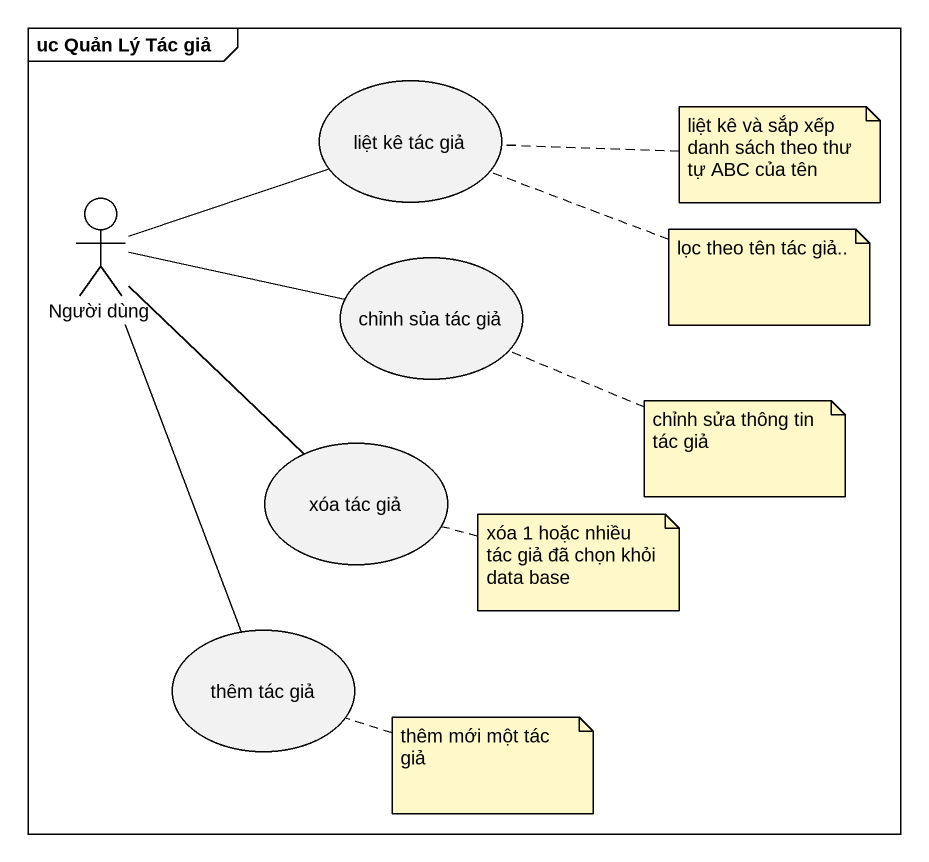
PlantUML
@startuml
mainframe uc Quản Lý Tác giả
usecase "liệt kê tác giả" as liệt_kê_tác_giả
actor "Người dùng" as Người_dùng
usecase "chỉnh sủa tác giả" as chỉnh_sủa_tác_giả
usecase "xóa tác giả" as xóa_tác_giả
usecase "thêm tác giả" as thêm_tác_giả
Người_dùng -right- liệt_kê_tác_giả
Người_dùng -right- chỉnh_sủa_tác_giả
Người_dùng -- xóa_tác_giả
Người_dùng -- thêm_tác_giả
note right of liệt_kê_tác_giả : liệt kê và sắp xếp danh sách theo thư tự ABC của tên
note right of liệt_kê_tác_giả : lọc theo tên tác giả..
note right of chỉnh_sủa_tác_giả : chỉnh sửa thông tin tác giả
note right of xóa_tác_giả : xóa 1 hoặc nhiều tác giả đã chọn khỏi data base
note right of thêm_tác_giả : thêm mới một tác giả
@enduml
